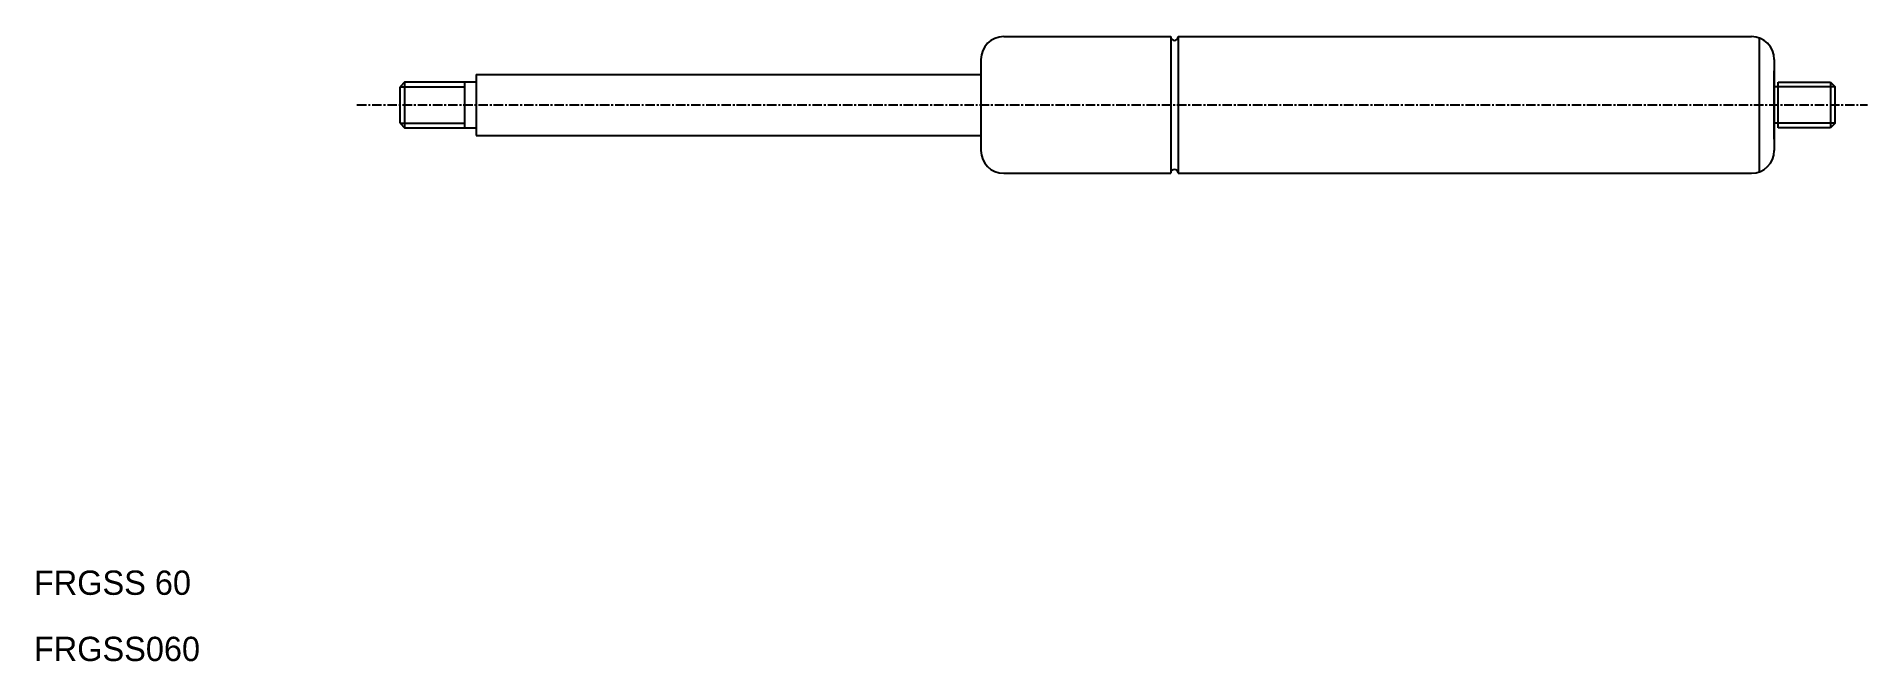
# Model space of a CAD drawing. Extents: x -17 to 225, y 102 to 185.
import ezdxf

# ---------------------------------------------------------------- set-up
doc = ezdxf.new("R2010")
doc.units = 0
doc.linetypes.add('CENTER', pattern=[2, 1.25, -0.25, 0.25, -0.25])
doc.layers.get('0').update_dxf_attribs({"linetype": 'CONTINUOUS'})
doc.layers.add('CENTER', color=1, linetype='CENTER')

msp = doc.modelspace()

# ---------------------------------------------------------------- linework, layer by layer
at = {"color": 7, "linetype": 'CONTINUOUS'}
for p, q in [((110.84, 184.63), (132.84, 184.63)), ((132.84, 184.63), (132.84, 166.63)), ((133.84, 184.63), (133.84, 166.63)), ((133.84, 184.63), (209.34, 184.63)), ((107.84, 181.63), (107.84, 169.63)), ((212.34, 181.63), (212.34, 169.63)), ((41.34, 178.63), (31.94, 178.63)), ((31.94, 178.63), (31.94, 172.63)), ((39.84, 178.63), (39.84, 172.63)), ((41.34, 179.63), (41.34, 171.63)), ((41.34, 179.63), (107.84, 179.63)), ((212.34, 171.13), (212.34, 180.13)), ((212.84, 178.63), (219.74, 178.63)), ((212.84, 172.63), (212.84, 178.63)), ((219.74, 178.63), (219.74, 172.63)), ((31.34, 173.23), (31.34, 178.03)), ((212.84, 178.03), (212.34, 178.03)), ((220.34, 173.23), (220.34, 178.03)), ((31.94, 172.63), (41.34, 172.63)), ((41.34, 171.63), (107.84, 171.63)), ((212.84, 173.23), (212.34, 173.23)), ((219.74, 172.63), (212.84, 172.63)), ((110.84, 166.63), (132.84, 166.63)), ((133.84, 166.63), (209.34, 166.63))]:
    msp.add_line(p, q, dxfattribs=at)
at = {"color": 3, "linetype": 'CONTINUOUS'}
for p, q in [((210.34, 184.46), (210.34, 166.8)), ((31.34, 178.03), (39.84, 178.03)), ((220.34, 178.03), (212.84, 178.03)), ((31.34, 173.23), (39.84, 173.23)), ((220.34, 173.23), (212.84, 173.23))]:
    msp.add_line(p, q, dxfattribs=at)
for p, q in [((31.94, 178.63), (31.34, 178.03)), ((219.74, 178.63), (220.34, 178.03)), ((31.34, 173.23), (31.94, 172.63)), ((220.34, 173.23), (219.74, 172.63))]:
    msp.add_line(p, q)
at = {"color": 7, "linetype": 'CONTINUOUS'}
for centre, radius, start, end in [((110.84, 181.63), 3, 90, 180), ((133.34, 184.63), 0.5, 180, 0), ((209.34, 181.63), 3, 0, 90), ((110.84, 169.63), 3, 180, 270), ((209.34, 169.63), 3, 270, 0), ((133.34, 166.63), 0.5, 0, 180)]:
    msp.add_arc(centre, radius, start, end, dxfattribs=at)
at = {"layer": 'CENTER', "color": 1, "linetype": 'CENTER'}
msp.add_line((25.66, 175.63), (224.6, 175.63), dxfattribs=at)

# ---------------------------------------------------------------- texts
at = {"color": 7, "linetype": 'CONTINUOUS'}
for s, p in [('FRGSS 60', (-16.89, 111.11)), ('FRGSS060', (-16.89, 102.39))]:
    msp.add_text(s, height=3.2, dxfattribs=at).set_placement(p)

doc.saveas('drawing.dxf')
